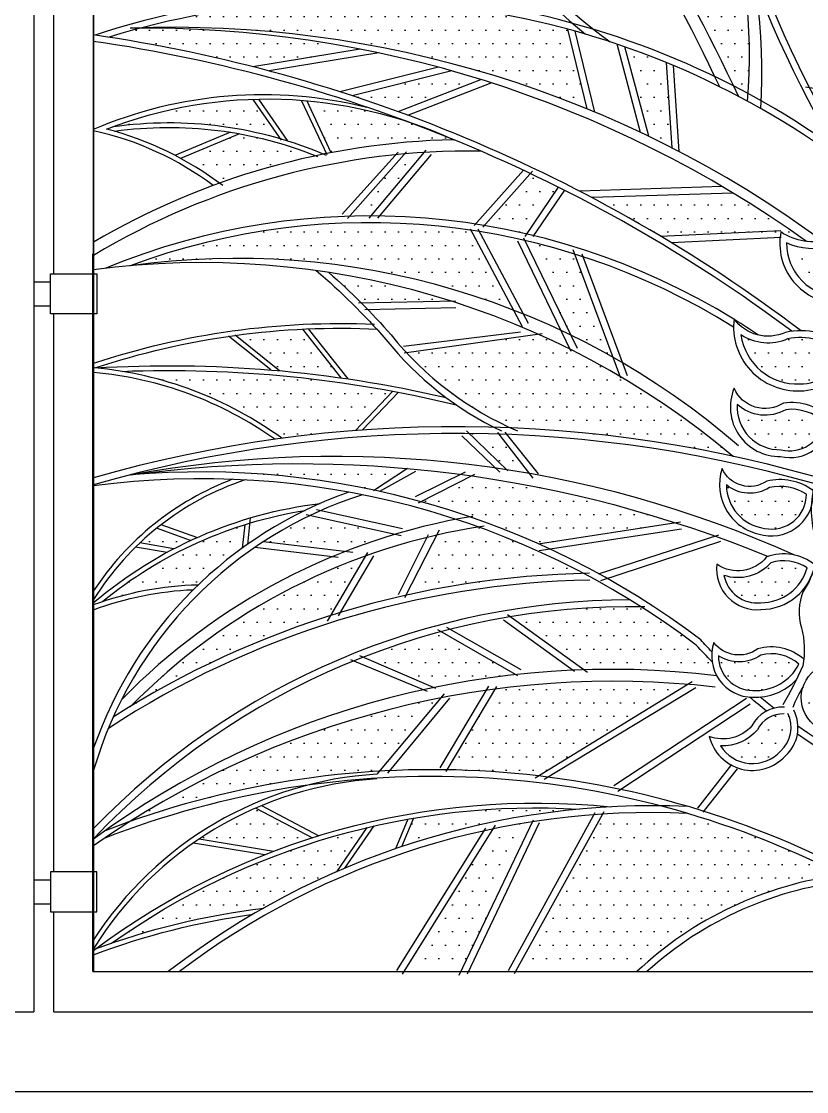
# Model space of a CAD drawing. Extents: x -6708 to 51378, y -17661 to 34250.
# Drawn here: x 27818 to 28803, y -17618 to -16276 of the extents above; entities that cross this region are included whole.
import ezdxf

# ---------------------------------------------------------------- set-up
doc = ezdxf.new("R2010")
doc.units = 0
doc.header["$LTSCALE"] = 5
doc.header["$MEASUREMENT"] = 0
doc.layers.get('0').update_dxf_attribs({"linetype": 'CONTINUOUS'})
for name, color, linetype in [('0-BCA', 33, 'CONTINUOUS'), ('0-T_BLOCK', 7, 'CONTINUOUS'), ('0-TEXT', 7, 'CONTINUOUS'), ('1', 1, 'CONTINUOUS'), ('LEAF', 2, 'CONTINUOUS'), ('MET', 2, 'CONTINUOUS')]:
    doc.layers.add(name, color=color, linetype=linetype)
pattern_1 = [(0, (0, -13080.158), (8.4375, 16.875), [0, -16.875])]

msp = doc.modelspace()

# ---------------------------------------------------------------- hatches: boundary and pattern name
at = {"layer": 'LEAF'}
h = msp.add_hatch(dxfattribs=at)
h.set_pattern_fill('DOTS', color=2, scale=270, style=0)
h.set_pattern_definition(pattern_1)
edge = h.paths.add_edge_path()
edge.add_arc((28758.5, -17120.6), 52.1, 48.4484, 104.8849)
edge.add_arc((28717.9, -17030.6), 48.1, 237.5857, 304.4375, ccw=False)
edge.add_arc((28735.3, -17071.4), 43.2, 179.8018, 269.7318)
edge.add_arc((28738.5, -17053), 61.6, 266.867, 332.3514)
edge = h.paths.add_edge_path()
edge.add_arc((28774, -17005), 53.1, 56.5835, 108.0211)
edge.add_arc((28716.3, -16918.1), 55, 251.5592, 318.58, ccw=False)
edge.add_arc((28740.4, -16962.6), 42.2, 190.452, 276.2747)
edge.add_arc((28745.6, -16944.6), 59.9, 269.4844, 344.4637)
edge = h.paths.add_edge_path()
edge.add_arc((28769.4, -16919.9), 61.2, 57.2514, 102.574)
edge.add_arc((28731.3, -16820.8), 46.5, 230.9332, 302.0744, ccw=False)
edge.add_arc((28757.4, -16856.5), 55.3, 180.4216, 262.2935)
edge.add_arc((28758.8, -16868.5), 43.7, 258.3418, 360.069)
edge = h.paths.add_edge_path()
edge.add_arc((28783.9, -16821.3), 59.2, 46.1948, 97.2645)
edge.add_arc((28750.5, -16718.3), 51.2, 227.0025, 300.3537, ccw=False)
edge.add_arc((28769, -16759.2), 53.5, 176.3773, 271.8563)
edge.add_arc((28781.5, -16769.7), 44.3, 256.0551, 348.4641)
edge = h.paths.add_edge_path()
edge.add_arc((28795.2, -16748.7), 76.7, 48.7144, 102.3946)
edge.add_arc((28754.2, -16618), 60.9, 236.102, 293.7525, ccw=False)
edge.add_arc((28791.2, -16658.7), 71.6, 187.9087, 272.5982)
edge.add_arc((28794.9, -16677.6), 52.7, 269.4343, 345.1795)
edge = h.paths.add_edge_path()
edge.add_arc((28846.6, -16601.3), 45.4, 16.1729, 106.9423)
edge.add_arc((28811.6, -16478.6), 82.2, 245.5737, 285.3805, ccw=False)
edge.add_arc((28844.2, -16554.1), 66.6, 179.4008, 270.0504)
edge.add_arc((28840.8, -16566.8), 54, 273.6782, 336.167)
edge = h.paths.add_edge_path()
edge.add_arc((28927.3, -16687), 40.7, 22.3985, 125.4934, ccw=False)
edge.add_arc((29032.8, -16638.2), 75.6, 206.1634, 241.2471)
edge.add_arc((28954.9, -16643.9), 73.5, 263.8003, 304.4303, ccw=False)
edge.add_arc((28952.2, -16666.9), 50.3, 164.9944, 264.0057, ccw=False)
edge = h.paths.add_edge_path()
edge.add_arc((28888.7, -16785.5), 44.3, 28.4274, 114.0132, ccw=False)
edge.add_arc((28972.5, -16739.6), 51.3, 208.9206, 263.2513)
edge.add_arc((28924.2, -16748.2), 59.8, 260.5605, 314.9246, ccw=False)
edge.add_arc((28919.5, -16757.2), 50.3, 166.0342, 264.2614, ccw=False)
edge = h.paths.add_edge_path()
edge.add_arc((28869.7, -16882), 42.5, 30.6227, 116.3725, ccw=False)
edge.add_arc((28953.4, -16847.6), 48.8, 195.0987, 253.4701)
edge.add_arc((28901.6, -16847.4), 60.4, 256.3811, 308.8468, ccw=False)
edge.add_arc((28892.7, -16861.1), 45.3, 157.7467, 263.1709, ccw=False)
edge = h.paths.add_edge_path()
edge.add_arc((28853.3, -16977), 49.4, 33.7623, 106.1355, ccw=False)
edge.add_arc((28938.5, -16923.6), 51.2, 210.4754, 266.8903)
edge.add_arc((28896.3, -16950.5), 46.3, 243.0927, 328.485, ccw=False)
edge.add_arc((28896.7, -16938.1), 57.7, 171.4619, 248.3566, ccw=False)
edge = h.paths.add_edge_path()
edge.add_arc((28844.6, -17057.9), 38.2, 34.5987, 125.8005, ccw=False)
edge.add_arc((28921.3, -17009), 52.8, 211.0153, 274.3476)
edge.add_arc((28886.4, -17040), 44.5, 252.9637, 330.8273, ccw=False)
edge.add_arc((28875.2, -17029.6), 53, 177.1879, 267.9611, ccw=False)
edge = h.paths.add_edge_path()
edge.add_arc((28808.9, -17142.4), 44.9, 26.0518, 81.365, ccw=False)
edge.add_arc((28884.8, -17100.1), 42.1, 212.4048, 273.7728)
edge.add_arc((28849.7, -17119.1), 44.4, 236.267, 328.6817, ccw=False)
edge.add_arc((28839.8, -17123.8), 35.4, 133.0615, 245.3902, ccw=False)
edge = h.paths.add_edge_path()
edge.add_arc((28772.5, -17178.7), 34.7, 87.1055, 154.7464)
edge.add_arc((28697.8, -17127.1), 56.9, 266.8717, 319.6358, ccw=False)
edge.add_arc((28734.8, -17159.1), 47.2, 211.668, 318.2817)
edge.add_arc((28744.1, -17161.2), 39.1, 311.373, 387.1284)
at = {"layer": 'MET'}
h = msp.add_hatch(dxfattribs=at)
h.set_pattern_fill('DOTS', color=1, scale=270, style=0)
h.set_pattern_definition(pattern_1)
h.paths.add_polyline_path([(28595.4, -16138.9), (28651.2, -15997.7, 0.059116), (28559.5, -15864.9, 0.018491), (28466.4, -15780.3), (28428.7, -15887, -0.003951), (28447.4, -15909.9, -0.02258)])
h.paths.add_polyline_path([(28710.9, -16356.5, -0.004864), (28728.8, -16365.9, 0.104006), (28690.4, -16086.8), (28629.3, -16198.4, -0.014729)])
h = msp.add_hatch(dxfattribs=at)
h.set_pattern_fill('DOTS', color=1, scale=270, style=0)
h.set_pattern_definition(pattern_1)
h.paths.add_polyline_path([(27969.4, -16283.5, -0.104361), (28527.4, -16385.2), (28503.1, -16285.4, 0.130822)])
h = msp.add_hatch(dxfattribs=at)
h.set_pattern_fill('DOTS', color=1, scale=270, style=0)
h.set_pattern_definition(pattern_1)
h.paths.add_polyline_path([(28242.7, -16310.3, 0.048351), (27967.8, -16283.9, 0.009992), (27928, -16295.3, -0.023803), (28108.3, -16332.4)])
h = msp.add_hatch(dxfattribs=at)
h.set_pattern_fill('DOTS', color=1, scale=270, style=0)
h.set_pattern_definition(pattern_1)
h.paths.add_polyline_path([(28604.7, -16419.6, -0.005975), (28634.1, -16434.3), (28626.8, -16327.3, 0.013393), (28574.9, -16307.6)])
h = msp.add_hatch(dxfattribs=at)
h.set_pattern_fill('DOTS', color=1, scale=270, style=0)
h.set_pattern_definition(pattern_1)
h.paths.add_polyline_path([(28394.1, -16348.5, 0.006625), (28357.8, -16337.7), (28232.8, -16368.7, -0.007905), (28290.6, -16388.7)])
h = msp.add_hatch(dxfattribs=at)
h.set_pattern_fill('DOTS', color=1, scale=270, style=0)
h.set_pattern_definition(pattern_1)
h.paths.add_polyline_path([(28187.3, -16444.1, 0.050703), (28091.4, -16416.4), (28017.7, -16447.4, -0.034482), (28066.5, -16478.5, -0.033841)])
h.paths.add_polyline_path([(28142.9, -16422.5), (28108.6, -16373.1, 0.080576), (27933.1, -16407.5, -0.107171)])
h.paths.add_polyline_path([(28206.6, -16440.3, -0.041713), (28360.5, -16424.1, 0.008778), (28297.5, -16399.6, 0.055497), (28176.3, -16375)])
h = msp.add_hatch(dxfattribs=at)
h.set_pattern_fill('DOTS', color=1, scale=270, style=0)
h.set_pattern_definition(pattern_1)
h.paths.add_polyline_path([(28229.6, -16519.9, -0.007698), (28256.4, -16519.5), (28322.6, -16440, 0.00661), (28298.5, -16441.8)])
h.paths.add_polyline_path([(28491.2, -16483.4, 0.005055), (28456.2, -16466.4), (28398.3, -16531.4, -0.015616), (28451.5, -16542.1)])
h = msp.add_hatch(dxfattribs=at)
h.set_pattern_fill('DOTS', color=1, scale=270, style=0)
h.set_pattern_definition(pattern_1)
h.paths.add_polyline_path([(28533.7, -16496.6, -0.014703), (28632.6, -16552.7), (28769.4, -16546.2, -0.022217), (28770.4, -16539.6, 0.118156), (28802.6, -16551.7, 0.019324), (28710.3, -16490.8)])
h = msp.add_hatch(dxfattribs=at)
h.set_pattern_fill('DOTS', color=1, scale=270, style=0)
h.set_pattern_definition(pattern_1)
h.paths.add_polyline_path([(28435.6, -16637.8), (28381.9, -16537.5, 0.126764), (27954.6, -16582.1, -0.128566)])
h = msp.add_hatch(dxfattribs=at)
h.set_pattern_fill('DOTS', color=1, scale=270, style=0)
h.set_pattern_definition(pattern_1)
h.paths.add_polyline_path([(28511.8, -16567.3, 0.018697), (28449.7, -16550.4), (28507.1, -16669, -0.015653), (28560.1, -16696.9)])
h = msp.add_hatch(dxfattribs=at)
h.set_pattern_fill('DOTS', color=1, scale=270, style=0)
h.set_pattern_definition(pattern_1)
h.paths.add_polyline_path([(28357.3, -16626.4, 0.038319), (28203.5, -16590.3, -0.016988), (28244.5, -16628.9)])
h.paths.add_polyline_path([(28301.1, -16691.3, 0.099249), (28431.5, -16785.2, -0.042902), (28710.2, -16820.8, 0.070051), (28466.3, -16667.9)])
h = msp.add_hatch(dxfattribs=at)
h.set_pattern_fill('DOTS', color=1, scale=270, style=0)
h.set_pattern_definition(pattern_1)
h.paths.add_polyline_path([(27944.3, -16714.4, -0.117068), (28144.7, -16798.4, -0.014151), (28237, -16788.6), (28283.8, -16739.3, 0.055843)])
h.paths.add_polyline_path([(28219.2, -16722.6), (28170.9, -16661.5, 0.021879), (28086.2, -16669.2), (28141.7, -16713.6, -0.012708)])
h = msp.add_hatch(dxfattribs=at)
h.set_pattern_fill('DOTS', color=1, scale=270, style=0)
h.set_pattern_definition(pattern_1)
h.paths.add_polyline_path([(28426.1, -16837.3, -0.005258), (28455.2, -16842.1), (28417.1, -16793.2, 0.005793), (28379.4, -16792.4)])
h = msp.add_hatch(dxfattribs=at)
h.set_pattern_fill('DOTS', color=1, scale=270, style=0)
h.set_pattern_definition(pattern_1)
h.paths.add_polyline_path([(27954.6, -16844.3, -0.074308), (28260.7, -16863.5), (28302.4, -16836.2, 0.056213)])
h = msp.add_hatch(dxfattribs=at)
h.set_pattern_fill('DOTS', color=1, scale=270, style=0)
h.set_pattern_definition(pattern_1)
h.paths.add_polyline_path([(28382.8, -16845.5), (28319.1, -16877.8, -0.037783), (28466.4, -16930.7), (28638.3, -16904.2, 0.042285)])
h = msp.add_hatch(dxfattribs=at)
h.set_pattern_fill('DOTS', color=1, scale=270, style=0)
h.set_pattern_definition(pattern_1)
h.paths.add_polyline_path([(28223.9, -16940.3, -0.02074), (28286.5, -16918.8), (28180.1, -16895.3, 0.03266), (28121.7, -16928.1)])
h = msp.add_hatch(dxfattribs=at)
h.set_pattern_fill('DOTS', color=1, scale=270, style=0)
h.set_pattern_definition(pattern_1)
h.paths.add_polyline_path([(27919.8, -17003, -0.075551), (28040, -16982, -0.03436), (28095, -16936.1), (28098.1, -16906.7, 0.095767)])
h.paths.add_polyline_path([(28009.4, -16936.8, -0.010775), (28030.3, -16926.5), (27987.6, -16911.2, 0.019697), (27966.6, -16929.6)], flags=17)
h = msp.add_hatch(dxfattribs=at)
h.set_pattern_fill('DOTS', color=1, scale=270, style=0)
h.set_pattern_definition(pattern_1)
h.paths.add_polyline_path([(28523, -16967.8, 0.035048), (28391.3, -16909.7, 0.017152), (28338.6, -16919.9), (28300, -16995.3, -0.049014)])
h = msp.add_hatch(dxfattribs=at)
h.set_pattern_fill('DOTS', color=1, scale=270, style=0)
h.set_pattern_definition(pattern_1)
h.paths.add_polyline_path([(28205.5, -17020.8), (28249.5, -16946, 0.112745), (27956, -17133.8, -0.059816)])
h = msp.add_hatch(dxfattribs=at)
h.set_pattern_fill('DOTS', color=1, scale=270, style=0)
h.set_pattern_definition(pattern_1)
h.paths.add_polyline_path([(28689.9, -17096.2, -0.09), (28684.1, -17078.7, -0.009677), (28664.3, -17057.7, 0.020529), (28595, -17009.5, 0.044374), (28430.9, -17022.1), (28523.1, -17088.6, -0.038241)])
h.paths.add_polyline_path([(28437.4, -17094.7), (28344, -17040.9, 0.027617), (28246.5, -17072.8), (28334.6, -17110.9, -0.02382)])
h = msp.add_hatch(dxfattribs=at)
h.set_pattern_fill('DOTS', color=1, scale=270, style=0)
h.set_pattern_definition(pattern_1)
h.paths.add_polyline_path([(28653.3, -17107, 0.053381), (28412.4, -17112.8), (28351.8, -17214.1, -0.025212), (28466.1, -17221.7)])
h = msp.add_hatch(dxfattribs=at)
h.set_pattern_fill('DOTS', color=1, scale=270, style=0)
h.set_pattern_definition(pattern_1)
h.paths.add_polyline_path([(28266.7, -17215.8), (28343.8, -17124, 0.093311), (27954.6, -17278.8, -0.0704)])
h = msp.add_hatch(dxfattribs=at)
h.set_pattern_fill('DOTS', color=1, scale=270, style=0)
h.set_pattern_definition(pattern_1)
h.paths.add_polyline_path([(28213, -17341.9), (28251.2, -17286.5, 0.096556), (27931.1, -17431.6, -0.053072), (28121.9, -17387.5, -0.025768)])
h.paths.add_polyline_path([(28112.2, -17262, 0.045178), (28041.2, -17300.7), (28134.4, -17316.2, -0.013941), (28183.1, -17299.2)])
h.paths.add_polyline_path([(28309.8, -17274.7), (28294.7, -17310.5, -0.057801), (28517.6, -17263.4, 0.056845)])
h = msp.add_hatch(dxfattribs=at)
h.set_pattern_fill('DOTS', color=1, scale=270, style=0)
h.set_pattern_definition(pattern_1)
h.paths.add_polyline_path([(28437.6, -17467.1), (28589.9, -17467.1, -0.158879), (28846.3, -17345.9, 0.046261), (28652.9, -17268.7, 0.027133), (28546.6, -17269.7)])
h.paths.add_polyline_path([(28298.1, -17467.1), (28368.9, -17467.1), (28458.9, -17279.3, 0.012717), (28409.8, -17288.2)])

# ---------------------------------------------------------------- linework, layer by layer
at = {"color": 3}
for p, q in [((27907.7, -17466.6), (27907.7, -16567.1)), ((27908.2, -17467.1), (27908.2, -16567.6)), ((27908.2, -17467.1), (27908.2, -16567.6))]:
    msp.add_line(p, q, dxfattribs=at)
at = {"layer": '0-BCA', "color": 3}
for p, q in [((27833.7, -15517.6), (27833.7, -17517.6)), ((27833.7, -15517.6), (27833.7, -17517.6)), ((27858.7, -16592.3), (27858.7, -15892.6)), ((27858.7, -16592.3), (27858.7, -15892.6)), ((27908.2, -15892.1), (27908.2, -16591.8)), ((27908.7, -15892.6), (27908.7, -16592.3)), ((27908.7, -15892.6), (27908.7, -16592.3)), ((27908.7, -15892.6), (27908.7, -16592.3)), ((27858.7, -17342), (27858.7, -16642.3)), ((27858.7, -17342), (27858.7, -16642.3)), ((27908.2, -16641.8), (27908.2, -17341.5)), ((27908.7, -16642.3), (27908.7, -17342)), ((27908.7, -16642.3), (27908.7, -17342)), ((27908.7, -16642.3), (27908.7, -17342)), ((27858.7, -17517.6), (27858.7, -17392)), ((27858.7, -17517.6), (27858.7, -17392)), ((27908.2, -17391.5), (27908.2, -17467.1)), ((27908.7, -17392), (27908.7, -17467.6)), ((27908.7, -17392), (27908.7, -17467.6)), ((27908.7, -17392), (27908.7, -17467.6)), ((27424, -17517.6), (27833.7, -17517.6)), ((27858.7, -17517.6), (29595.2, -17517.6)), ((27858.7, -17517.6), (29595.2, -17517.6))]:
    msp.add_line(p, q, dxfattribs=at)
at = {"layer": '0-BCA', "color": 1}
for p, q in [((27833.7, -16602.3), (27854.7, -16602.3)), ((27833.7, -16602.3), (27854.7, -16602.3)), ((27833.7, -16632.3), (27854.7, -16632.3)), ((27833.7, -16632.3), (27854.7, -16632.3)), ((27833.7, -17352), (27854.7, -17352)), ((27833.7, -17352), (27854.7, -17352)), ((27833.7, -17382), (27854.7, -17382)), ((27833.7, -17382), (27854.7, -17382))]:
    msp.add_line(p, q, dxfattribs=at)
at = {"layer": '0-BCA', "color": 5}
msp.add_line((26053.9, -17617.6), (33226.5, -17617.6), dxfattribs=at)
at = {"layer": '0-BCA', "color": 3}
msp.add_lwpolyline([(27908.7, -15544.2), (27908.7, -17467.1), (29544.7, -17467.1), (29545.2, -15067.6, 0.153284), (27908.7, -15544.2, 3.305213)], format="xyb", dxfattribs=at)
at = {"layer": '0-BCA', "color": 1}
for points in [[(27854.7, -16642.3), (27854.7, -16592.3), (27912.7, -16592.3), (27912.7, -16642.3)], [(27854.7, -16642.3), (27854.7, -16592.3), (27912.7, -16592.3), (27912.7, -16642.3)], [(27854.7, -17342), (27854.7, -17392), (27912.7, -17392), (27912.7, -17342)], [(27854.7, -17342), (27854.7, -17392), (27912.7, -17392), (27912.7, -17342)]]:
    msp.add_lwpolyline(points, close=True, dxfattribs=at)
at = {"layer": '0-T_BLOCK'}
for centre in [(27908.2, -17466.6), (27908.7, -17467.1), (27908.7, -17467.1)]:
    msp.add_arc(centre, 0.5, 180, 270, dxfattribs=at)
at = {"layer": '0-TEXT', "color": 1}
for p, q in [((27833.7, -16602.3), (27833.7, -16632.3)), ((27833.7, -16602.3), (27833.7, -16632.3)), ((27833.7, -17352), (27833.7, -17382)), ((27833.7, -17352), (27833.7, -17382))]:
    msp.add_line(p, q, dxfattribs=at)
at = {"layer": '1'}
for p, q in [((28527.4, -16385.2), (28503.1, -16285.4)), ((28537.2, -16389.3), (28512.5, -16288)), ((28594.5, -16414.8), (28565.1, -16304.2)), ((28242.7, -16310.3), (28108.3, -16332.4)), ((28266.2, -16315.1), (28128.6, -16337.7)), ((28604.7, -16419.6), (28574.9, -16307.6)), ((28634.1, -16434.3), (28626.8, -16327.3)), ((28642.9, -16438.9), (28635.7, -16331)), ((28340.9, -16333.1), (28217.4, -16363.7)), ((28357.8, -16337.7), (28232.8, -16368.7)), ((28290.6, -16388.7), (28394.1, -16348.5)), ((28302.7, -16393.2), (28407.2, -16352.6)), ((28930.7, -16377.8), (28801.3, -16358.1)), ((28144.3, -16424.5), (28108.8, -16373.3)), ((28151.6, -16424.9), (28116, -16373.2)), ((28201.3, -16443.1), (28169.8, -16375.4)), ((28206.6, -16440.3), (28176.2, -16374.7)), ((28080.4, -16414.6), (28010.7, -16443.8)), ((28091.5, -16416.4), (28017.5, -16447.5)), ((28220.5, -16517.2), (28290.6, -16439.4)), ((28226.9, -16522.9), (28300.9, -16439)), ((28325.2, -16436.9), (28253.9, -16522.5)), ((28331.8, -16442.4), (28264.8, -16522.3)), ((28447.5, -16462.3), (28386, -16531.4)), ((28458.9, -16463.3), (28396.5, -16533.4)), ((28491.2, -16483.4), (28449.4, -16545.2)), ((28498.9, -16487.3), (28459.2, -16545.5)), ((28696.7, -16482.7), (28518.3, -16488.6)), ((28710.3, -16490.8), (28533.7, -16496.6)), ((28446.6, -16658.4), (28381.1, -16535.9)), ((28454.1, -16654.4), (28390.8, -16536.3)), ((28619.4, -16544.8), (28770.2, -16537.6)), ((28632.6, -16552.7), (28770.6, -16546.2)), ((28507.5, -16689.4), (28440.5, -16551.1)), ((28515.2, -16685.7), (28448.2, -16547.3)), ((28569.9, -16723.1), (28509.9, -16562.2)), ((28577.9, -16720.1), (28521.1, -16567.5)), ((28362.6, -16626.3), (28240.8, -16628.9)), ((28362.8, -16634.8), (28248.7, -16637.3)), ((28219.2, -16722.6), (28170.9, -16661.5)), ((28227.8, -16723.8), (28178.3, -16661.1)), ((28444, -16665.2), (28297, -16683.2)), ((28471.2, -16667.2), (28298.1, -16691.7)), ((28130.9, -16712.6), (28078, -16670.4)), ((28141.7, -16713.6), (28086.2, -16669.2)), ((28283.8, -16739.3), (28237, -16788.6)), ((28290.8, -16740.6), (28245.9, -16787.9)), ((28417.9, -16840.7), (28370.2, -16795.4)), ((28428.2, -16839.3), (28376.1, -16789.2)), ((28459.9, -16848.2), (28415.6, -16791.2)), ((28466.6, -16842.8), (28424.8, -16790.6)), ((28302.4, -16836.2), (28259.6, -16864.2)), ((28312.2, -16840), (28267.1, -16864.9)), ((28374.5, -16841), (28312, -16871.9)), ((28386.3, -16843.8), (28315.8, -16879.5)), ((28294.1, -16920.5), (28175.3, -16894.2)), ((28296, -16912.1), (28188, -16887.9)), ((28038.1, -16922.9), (27993.2, -16906.8)), ((28098.1, -16906.7), (28095, -16936.1)), ((28105, -16898.3), (28101.5, -16931.4)), ((28466.2, -16930.8), (28644.5, -16903.2)), ((28030.3, -16926.5), (27987.6, -16911.2)), ((28328.2, -16919.4), (28290.7, -16994.6)), ((28341.8, -16913.6), (28298.4, -16998.4)), ((28467.5, -16939.2), (28645.8, -16911.7)), ((28692.2, -16919.7), (28541.4, -16968.9)), ((28000.7, -16941.4), (27961.2, -16934.8)), ((28009.4, -16936.8), (27966.6, -16929.6)), ((28215.4, -16947.8), (28110.8, -16935.4)), ((28233.6, -16941.5), (28121.7, -16928.1)), ((28694.8, -16927.8), (28544.1, -16977)), ((28252.1, -16941.6), (28201.5, -17027.6)), ((28259.5, -16945.9), (28215.4, -17021)), ((28511.7, -17090.9), (28422.7, -17026.6)), ((28527.9, -17092.1), (28427.7, -17019.7)), ((28440.4, -17096.4), (28340.1, -17038.7)), ((28444.7, -17088.9), (28351.7, -17035.8)), ((28327.5, -17115.7), (28231.3, -17076.1)), ((28337.7, -17112.3), (28242.6, -17071)), ((28343.2, -17211.8), (28404.3, -17109.3)), ((28350.5, -17216.2), (28414.1, -17109.8)), ((28462.1, -17224.2), (28659.2, -17103.4)), ((28473.5, -17226), (28663.6, -17110.7)), ((28348.2, -17118.7), (28263.6, -17219.6)), ((28354.8, -17124.2), (28277.1, -17218.2)), ((28561.1, -17233.9), (28727.2, -17124.2)), ((28565.8, -17241), (28731.9, -17131.3)), ((28666.1, -17262.1), (28709, -17207.5)), ((28672.9, -17267.4), (28715.8, -17212.8)), ((28112.2, -17262), (28183.1, -17299.2)), ((28119.3, -17258.9), (28191.2, -17296.7)), ((28537.3, -17268), (28428.4, -17466)), ((28548.3, -17266.6), (28435.9, -17470.1)), ((28259.9, -17284.5), (28223.4, -17337.5)), ((28302.8, -17275.9), (28287.1, -17313)), ((28309.8, -17274.7), (28294.7, -17310.5)), ((28296.1, -17470.3), (28412.7, -17283.6)), ((28366.8, -17471.7), (28460.1, -17276.7)), ((28377.3, -17469.9), (28467.9, -17280.3)), ((28251.2, -17286.5), (28213, -17341.9)), ((28288.8, -17465.8), (28400.3, -17287.1)), ((28034, -17305.6), (28123.4, -17320.4)), ((28041.2, -17300.7), (28134.4, -17316.2))]:
    msp.add_line(p, q, dxfattribs=at)
at = {"layer": '1', "color": 1, "elevation": 0}
for points in [[(27977.7, -15499.7, -0.053833), (28434.6, -15918.3, -0.044104), (28693.4, -16357.4)], [(27982.5, -15496.7, -0.083674), (28447.4, -15909.9, -0.044199), (28717.1, -16369.6)], [(27985.5, -15494.8, -0.101325), (28559.5, -15864.9, -0.204534), (28728.1, -16375.4)], [(27995.5, -15488.6, -0.100722), (28566.7, -15859.2, -0.197143), (28744.7, -16384.6)], [(27966.7, -15506.6, -0.06493), (28276.5, -15963.5, 0.117832), (28525.4, -16291.7)], [(27968.8, -15505.3, -0.077834), (28284.8, -15959.7, 0.132175), (28556.2, -16301.3)]]:
    msp.add_lwpolyline(points, format="xyb", dxfattribs=at)
at = {"layer": '1'}
for points in [[(29156, -16788.2, 0.006045), (29111, -16754, -0.130076), (28726.2, -16168.3)], [(28752, -16184.4, -0.052544), (28988.4, -16370.8, -0.052544)], [(28744.4, -16196.4, -0.051598), (28974.6, -16377.3, -0.051598)], [(29225, -16855.4, 0.016374), (29105.5, -16760.6, -0.119753), (28737.1, -16224.2, -0.119753)], [(28824.1, -16552.2, 0.170445), (27954.6, -16284, 0.186759)], [(28802.6, -16551.7, 0.159322), (27954.6, -16284, 0.159322)], [(28898.3, -16585.8, 0.414967), (28831, -16549.6, -0.218355), (28770.4, -16539.6, 0.473511), (28844.5, -16629.3, 0.226882), (28891.8, -16603.1, 0.226882)], [(28921.4, -16562.7, 0.186863), (28892.1, -16599.8, -0.1907), (28864.6, -16656.5, 0.252134), (28852.2, -16690.8, -0.139232), (28842.7, -16727.3, 0.045981), (28833.3, -16783.6, -0.111), (28814.4, -16850.5, 0.144561), (28812, -16916.9, -0.22353), (28798.1, -16990.3, 0.165363), (28796.1, -17035.9, -0.118044), (28797.7, -17083.6, -0.036084), (28772.6, -17132.6, 0.597142)], [(28187.7, -16588, -0.037485), (28275.1, -16674.3, 0.112551), (28420.1, -16789.2)], [(28203.5, -16590.3, -0.03345), (28281.7, -16668.8, 0.123396), (28440, -16788.9)], [(28851.8, -16684.9, 0.242831), (28776.1, -16665.6, -0.358992), (28711.7, -16648.5, 0.464995), (28794.6, -16738.8, 0.308457), (28851.8, -16700.3, 0.308457)], [(27954.6, -16844.3, -0.153131), (28788.3, -16945, -0.095937)], [(27954.6, -16844.3, -0.132116), (28754.3, -16946.6, -0.091364)], [(28683.8, -17066.1, -0.006895), (28670, -17051.2, 0.18564), (27954.6, -16844.3)], [(28684.1, -17078.7, -0.009677), (28664.3, -17057.7, 0.197365), (27908.7, -16857.9)], [(28799, -17075.5, 0.260156), (28741.4, -17062.4, -0.410248), (28686.4, -17054.5, 0.512348), (28734.9, -17123.1, 0.222218), (28789.9, -17100.8, 0.452913)], [(28798.1, -17110, 0.053935), (28785.4, -17135.9)], [(28752.3, -17140.4, -0.009191), (28731.2, -17123)], [(28761.6, -17136.9, -0.007482), (28744.5, -17123)], [(28774.7, -17135.5, 0.296191), (28733.9, -17159.1, -0.311183), (28680.6, -17172.3, 0.601436), (28776, -17196.6, 0.340085), (28786.6, -17139.4, 1.078008)], [(28774.3, -17144, 0.304018), (28741.1, -17163.9, -0.234383), (28694.7, -17183.9, 0.501929), (28770, -17190.5, 0.343134), (28778.9, -17143.3, 0.343134)], [(29231.5, -17294.5, -0.160124), (28791.8, -17159.4, -0.160124)], [(29231.7, -17303.1, -0.158331), (28791.1, -17169.4, -0.158331)], [(29186.5, -17325.6, -0.286034), (28851.4, -17338.9, 0.213763), (27923.3, -17290.4, 0.16057)], [(29191.3, -17332.7, -0.285875), (28847.3, -17346.4, 0.214668), (27922.6, -17299.9, 0.160848)]]:
    msp.add_lwpolyline(points, format="xyb", dxfattribs=at)
at = {"layer": '1', "color": 1}
for points in [[(27908.7, -16410.7, -0.163483), (28250.9, -16383.1)], [(28070.6, -16481.5, 0.097447), (27925, -16410.5, -0.202996), (28360.5, -16424.1, -0.156231)], [(28058.5, -16481.4, 0.108332), (27908.7, -16412.8, 0.108332)], [(27932.8, -16407.5, -0.138422), (28200.1, -16443.2)], [(27935, -16413.2, -0.132109), (28189.4, -16445, -0.130161)], [(27908.7, -16704.3, -0.09152), (28260.7, -16655.3, -0.09152)], [(28144.7, -16798.4, 0.135501), (27910.4, -16710.1, -0.092811), (28265.2, -16661.5)], [(27910.4, -16710.1, -0.072329), (28350.6, -16747.2, -0.072329)], [(28136.1, -16799.6, 0.1327), (27908.7, -16715.9)], [(27944.3, -16714.4, -0.069215), (28363.4, -16756.4)], [(28082.9, -16849.8, 0.158489), (27908.7, -16989.6)], [(28098.8, -16850.5, 0.1758), (27908.7, -17000.7)], [(27908.7, -17004.4, -0.146765), (28192.9, -16880, -0.146765)], [(27919.8, -17003, -0.132807), (28174, -16888.8, -0.132807)], [(27908.7, -17006.9, -0.082817), (28040, -16982, -0.082817)], [(27908.7, -17013.3, -0.080136), (28033.7, -16988.2, -0.080136)], [(28263.6, -17219.6, 0.238998), (27908.7, -17427.2, 0.238998)], [(28263.9, -17225.6, 0.244583), (27908.7, -17438.5, 0.244583)], [(27908.7, -17440.5, -0.18837), (28556.9, -17260.5)], [(27931.1, -17431.6, -0.170944), (28517.6, -17263.4)], [(27908.7, -17439.6, -0.059529), (28121.9, -17387.5)], [(27908.7, -17446, -0.056219), (28108.3, -17395.3)]]:
    msp.add_lwpolyline(points, format="xyb", dxfattribs=at)
at = {"layer": '1'}
for points in [[(28890.2, -16588.6, 0.418152), (28833.3, -16557.8, -0.175458), (28777.6, -16553.4, 0.417538), (28844.2, -16620.7, 0.279623)], [(28845.8, -16691, 0.238603), (28778.8, -16673.8, -0.256991), (28720.3, -16668.6, 0.38732), (28794.4, -16730.2, 0.343085)], [(28834, -16775.6, 0.251803), (28773.5, -16754.3, -0.458485), (28711.6, -16735.7, 0.537347), (28769.9, -16821.3, 0.446147)], [(28824.9, -16778.5, 0.226597), (28776.4, -16762.5, -0.33145), (28715.6, -16755.8, 0.442508), (28770.8, -16812.7, 0.426582)], [(28810.8, -16863.8, 0.223258), (28752.6, -16852.2, -0.465813), (28696.7, -16836.3, 0.46848), (28748.5, -16919.7, 0.501171)], [(28802.5, -16868.4, 0.200376), (28756, -16860.2, -0.320781), (28702, -16856.9, 0.373248), (28749.9, -16911.3, 0.475515)], [(28812.9, -16957.1, 0.265182), (28752.5, -16947.2, -0.39236), (28690.1, -16956.4, 0.481), (28745.4, -17013.1, 0.361947)], [(28803.3, -16960.7, 0.228285), (28757.6, -16954.5, -0.301065), (28699, -16970.3, 0.393018), (28745, -17004.5, 0.339354)], [(28793, -17081.6, 0.251352), (28745.1, -17070.3, -0.30026), (28692.1, -17071.2, 0.413856), (28735.1, -17114.6, 0.293768), (28793, -17081.6)], [(28812.9, -17089.1, -0.263581), (28856.7, -17118.5, 0.398737), (28901.6, -17129.1, -0.531899), (28820.9, -17163.5, -0.558843)]]:
    msp.add_lwpolyline(points, format="xyb", close=True, dxfattribs=at)
for centre, radius, start, end in [((28234.3, -17281.8), 1040.8, 53.4077, 108.1301), ((28232.8, -17286.8), 1037.3, 53.5542, 107.088), ((27629.2, -18206.2), 1934, 52.9083, 81.6921), ((27631.3, -18204), 1923.5, 53.1827, 81.7078), ((28380.3, -17352.9), 929.1, 91.2213, 120.5022), ((28380.3, -17352.9), 914.8, 89.1332, 121.0299), ((28254.7, -17389.1), 869.6, 58.3084, 112.4445), ((28254.7, -17389.1), 861.1, 58.0008, 110.4028), ((28088.6, -17529.8), 957.1, 48.9542, 98.0502), ((28045.2, -17610.3), 1032.2, 49.8253, 97.5994), ((28254.7, -17389.1), 869.6, 55.9097, 58.2244), ((28363.3, -18423.9), 1640.1, 73.1302, 106.0932), ((28363.3, -18423.9), 1631.6, 73.0534, 106.18), ((28401.6, -17358.5), 522, 109.323, 160.7797), ((28401.6, -17358.5), 513.5, 107.6397, 163.7393), ((28515.1, -17684), 798.6, 99.4451, 135.6519), ((28513.8, -17682.3), 782.3, 98.4842, 135.6322), ((28551.6, -18116.4), 1140.4, 91.0518, 123.1935), ((28551.6, -18116.4), 1149, 91.0518, 122.5529), ((28582.8, -17936.8), 935.7, 90.0755, 136.0887), ((28583.7, -17938.1), 928.6, 89.0046, 136.6222), ((28556.9, -18181.5), 1093.4, 83.0149, 126.36), ((28560.3, -18235.1), 1132, 83.5261, 125.146), ((28609, -18248.1), 988.9, 87.4377, 127.8409), ((28609, -18248.1), 980.4, 87.4377, 127.1923), ((28904, -17799.8), 457.5, 97.2343, 133.3555), ((28904, -17799.8), 449, 95.6343, 132.1861)]:
    msp.add_arc(centre, radius, start, end, dxfattribs=at)

doc.saveas('drawing.dxf')
